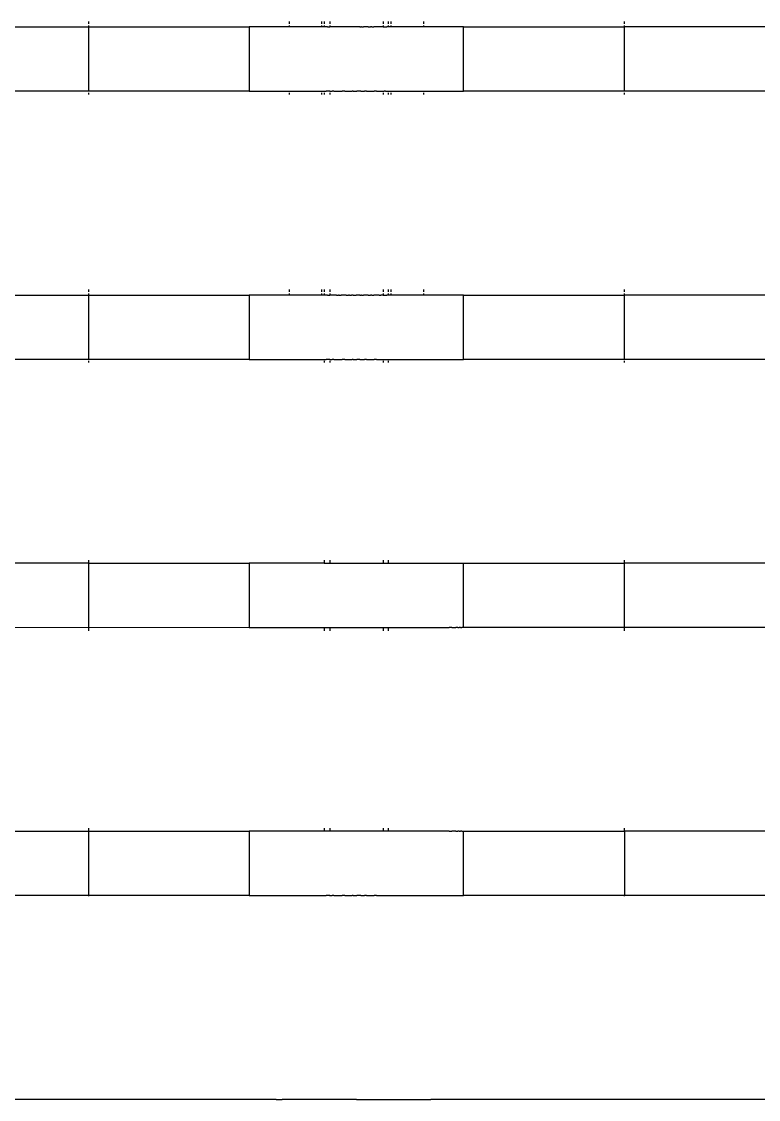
# Model space of a CAD drawing. Header units: millimetres. Extents: x 21 to 5427, y 20 to 4028.
# Drawn here: x 1392.9 to 1530.4, y 2484.6 to 2685.6 of the extents above; entities that cross this region are included whole.
import ezdxf

# ---------------------------------------------------------------- set-up
doc = ezdxf.new("R2010")
doc.units = ezdxf.units.MM

msp = doc.modelspace()

# ---------------------------------------------------------------- linework, layer by layer
for p, q in [((1405.38, 2685.59), (1405.38, 2685.17)), ((1442.88, 2685.17), (1442.88, 2685.59)), ((1448.88, 2685.59), (1448.88, 2685.17)), ((1449.38, 2685.59), (1449.38, 2685.17)), ((1450.38, 2685.59), (1450.38, 2685.17)), ((1460.38, 2685.59), (1460.38, 2685.17)), ((1461.38, 2685.17), (1461.38, 2685.59)), ((1461.88, 2685.17), (1461.88, 2685.59)), ((1467.88, 2685.59), (1467.88, 2685.17)), ((1505.38, 2685.17), (1505.38, 2685.59)), ((1365.38, 2684.59), (1405.38, 2684.59)), ((1405.38, 2684.85), (1405.38, 2684.65)), ((1405.38, 2684.65), (1405.38, 2684.61)), ((1405.38, 2684.61), (1405.38, 2684.59)), ((1405.38, 2684.59), (1405.38, 2672.59)), ((1405.38, 2684.59), (1435.38, 2684.59)), ((1435.38, 2684.59), (1435.38, 2672.59)), ((1435.47, 2684.59), (1435.38, 2684.59)), ((1435.59, 2684.59), (1435.47, 2684.59)), ((1435.74, 2684.59), (1435.59, 2684.59)), ((1435.95, 2684.59), (1435.74, 2684.59)), ((1436.19, 2684.59), (1435.95, 2684.59)), ((1436.48, 2684.59), (1436.19, 2684.59)), ((1436.82, 2684.59), (1436.48, 2684.59)), ((1437.19, 2684.59), (1436.82, 2684.59)), ((1437.61, 2684.59), (1437.19, 2684.59)), ((1438.06, 2684.59), (1437.61, 2684.59)), ((1438.56, 2684.59), (1438.06, 2684.59)), ((1439.09, 2684.59), (1438.56, 2684.59)), ((1439.66, 2684.59), (1439.09, 2684.59)), ((1440.27, 2684.59), (1439.66, 2684.59)), ((1440.91, 2684.59), (1440.27, 2684.59)), ((1441.58, 2684.59), (1440.91, 2684.59)), ((1442.29, 2684.59), (1441.58, 2684.59)), ((1442.88, 2684.59), (1442.29, 2684.59)), ((1442.88, 2684.65), (1442.88, 2684.85)), ((1442.88, 2684.61), (1442.88, 2684.65)), ((1442.88, 2684.59), (1442.88, 2684.61)), ((1443.02, 2684.59), (1442.88, 2684.59)), ((1443.78, 2684.59), (1443.02, 2684.59)), ((1444.57, 2684.59), (1443.78, 2684.59)), ((1445.38, 2684.59), (1444.57, 2684.59)), ((1446.22, 2684.59), (1445.38, 2684.59)), ((1447.07, 2684.59), (1446.22, 2684.59)), ((1447.95, 2684.59), (1447.07, 2684.59)), ((1448.84, 2684.59), (1447.95, 2684.59)), ((1448.88, 2684.59), (1448.84, 2684.59)), ((1448.88, 2684.85), (1448.88, 2684.65)), ((1448.88, 2684.59), (1448.88, 2684.65)), ((1449.38, 2684.59), (1448.88, 2684.59)), ((1449.38, 2684.85), (1449.38, 2684.65)), ((1449.38, 2684.59), (1449.38, 2684.65)), ((1449.75, 2684.59), (1449.38, 2684.59)), ((1449.97, 2684.59), (1449.75, 2684.59)), ((1449.97, 2684.59), (1450.38, 2684.59)), ((1450.38, 2684.85), (1450.38, 2684.65)), ((1450.38, 2684.59), (1450.38, 2684.65)), ((1450.43, 2684.59), (1450.38, 2684.59)), ((1450.57, 2684.59), (1450.43, 2684.59)), ((1450.61, 2684.59), (1450.57, 2684.59)), ((1450.66, 2684.59), (1450.61, 2684.59)), ((1450.8, 2684.59), (1450.66, 2684.59)), ((1450.87, 2684.59), (1450.8, 2684.59)), ((1451.14, 2684.59), (1450.87, 2684.59)), ((1451.24, 2684.59), (1451.14, 2684.59)), ((1451.56, 2684.59), (1451.24, 2684.59)), ((1451.58, 2684.59), (1451.56, 2684.59)), ((1451.65, 2684.59), (1451.58, 2684.59)), ((1452.05, 2684.59), (1451.65, 2684.59)), ((1452.16, 2684.59), (1452.05, 2684.59)), ((1452.54, 2684.59), (1452.16, 2684.59)), ((1452.62, 2684.59), (1452.54, 2684.59)), ((1452.74, 2684.59), (1452.62, 2684.59)), ((1453.22, 2684.59), (1452.74, 2684.59)), ((1453.37, 2684.59), (1453.22, 2684.59)), ((1453.48, 2684.59), (1453.37, 2684.59)), ((1453.9, 2684.59), (1453.48, 2684.59)), ((1454.05, 2684.59), (1453.9, 2684.59)), ((1454.43, 2684.59), (1454.05, 2684.59)), ((1454.6, 2684.59), (1454.43, 2684.59)), ((1454.74, 2684.59), (1454.6, 2684.59)), ((1455.31, 2684.59), (1454.74, 2684.59)), ((1455.38, 2684.59), (1455.31, 2684.59)), ((1455.46, 2684.59), (1455.38, 2684.59)), ((1456.02, 2684.59), (1455.46, 2684.59)), ((1456.02, 2684.59), (1456.17, 2684.59)), ((1456.33, 2684.59), (1456.17, 2684.59)), ((1456.33, 2684.59), (1456.72, 2684.59)), ((1456.86, 2684.59), (1456.72, 2684.59)), ((1457.28, 2684.59), (1456.86, 2684.59)), ((1457.39, 2684.59), (1457.28, 2684.59)), ((1457.54, 2684.59), (1457.39, 2684.59)), ((1457.54, 2684.59), (1458.02, 2684.59)), ((1458.15, 2684.59), (1458.02, 2684.59)), ((1458.23, 2684.59), (1458.15, 2684.59)), ((1458.23, 2684.59), (1458.6, 2684.59)), ((1458.71, 2684.59), (1458.6, 2684.59)), ((1459.11, 2684.59), (1458.71, 2684.59)), ((1459.18, 2684.59), (1459.11, 2684.59)), ((1459.21, 2684.59), (1459.18, 2684.59)), ((1459.53, 2684.59), (1459.21, 2684.59)), ((1459.63, 2684.59), (1459.53, 2684.59)), ((1459.9, 2684.59), (1459.63, 2684.59)), ((1459.96, 2684.59), (1459.9, 2684.59)), ((1460.1, 2684.59), (1459.96, 2684.59)), ((1460.16, 2684.59), (1460.1, 2684.59)), ((1460.2, 2684.59), (1460.16, 2684.59)), ((1460.34, 2684.59), (1460.2, 2684.59)), ((1460.38, 2684.59), (1460.34, 2684.59)), ((1460.38, 2684.85), (1460.38, 2684.65)), ((1460.38, 2684.59), (1460.38, 2684.65)), ((1460.38, 2684.59), (1460.79, 2684.59)), ((1460.79, 2684.59), (1461.02, 2684.59)), ((1461.38, 2684.59), (1461.02, 2684.59)), ((1461.38, 2684.65), (1461.38, 2684.85)), ((1461.38, 2684.59), (1461.38, 2684.65)), ((1461.88, 2684.59), (1461.38, 2684.59)), ((1461.88, 2684.65), (1461.88, 2684.85)), ((1461.88, 2684.59), (1461.88, 2684.65)), ((1461.92, 2684.59), (1461.88, 2684.59)), ((1462.82, 2684.59), (1461.92, 2684.59)), ((1463.69, 2684.59), (1462.82, 2684.59)), ((1464.55, 2684.59), (1463.69, 2684.59)), ((1465.38, 2684.59), (1464.55, 2684.59)), ((1466.2, 2684.59), (1465.38, 2684.59)), ((1466.98, 2684.59), (1466.2, 2684.59)), ((1467.75, 2684.59), (1466.98, 2684.59)), ((1467.88, 2684.59), (1467.75, 2684.59)), ((1467.88, 2684.85), (1467.88, 2684.65)), ((1467.88, 2684.59), (1467.88, 2684.65)), ((1468.48, 2684.59), (1467.88, 2684.59)), ((1469.18, 2684.59), (1468.48, 2684.59)), ((1469.86, 2684.59), (1469.18, 2684.59)), ((1470.5, 2684.59), (1469.86, 2684.59)), ((1471.1, 2684.59), (1470.5, 2684.59)), ((1471.67, 2684.59), (1471.1, 2684.59)), ((1472.21, 2684.59), (1471.67, 2684.59)), ((1472.7, 2684.59), (1472.21, 2684.59)), ((1473.16, 2684.59), (1472.7, 2684.59)), ((1473.58, 2684.59), (1473.16, 2684.59)), ((1473.95, 2684.59), (1473.58, 2684.59)), ((1474.28, 2684.59), (1473.95, 2684.59)), ((1474.57, 2684.59), (1474.28, 2684.59)), ((1474.82, 2684.59), (1474.57, 2684.59)), ((1475.02, 2684.59), (1474.82, 2684.59)), ((1475.18, 2684.59), (1475.02, 2684.59)), ((1475.29, 2684.59), (1475.18, 2684.59)), ((1475.38, 2684.59), (1475.29, 2684.59)), ((1475.38, 2672.59), (1475.38, 2684.59)), ((1475.38, 2684.59), (1505.38, 2684.59)), ((1505.38, 2684.65), (1505.38, 2684.85)), ((1505.38, 2684.59), (1505.38, 2684.65)), ((1505.38, 2672.59), (1505.38, 2684.59)), ((1545.38, 2684.59), (1505.38, 2684.59)), ((1405.38, 2672.59), (1365.38, 2672.59)), ((1405.38, 2672.59), (1405.38, 2672.55)), ((1435.38, 2672.59), (1405.38, 2672.59)), ((1405.38, 2672.55), (1405.38, 2672.52)), ((1405.38, 2672.32), (1405.38, 2672)), ((1435.38, 2672.59), (1435.47, 2672.59)), ((1435.47, 2672.59), (1435.59, 2672.59)), ((1435.59, 2672.59), (1435.74, 2672.59)), ((1435.74, 2672.59), (1435.95, 2672.59)), ((1435.95, 2672.59), (1436.19, 2672.59)), ((1436.19, 2672.59), (1436.48, 2672.59)), ((1436.48, 2672.59), (1436.82, 2672.59)), ((1436.82, 2672.59), (1437.19, 2672.59)), ((1437.19, 2672.59), (1437.61, 2672.59)), ((1437.61, 2672.59), (1438.06, 2672.59)), ((1438.06, 2672.59), (1438.56, 2672.59)), ((1438.56, 2672.59), (1439.09, 2672.59)), ((1439.09, 2672.59), (1439.66, 2672.59)), ((1439.66, 2672.59), (1440.27, 2672.59)), ((1440.27, 2672.59), (1440.91, 2672.59)), ((1440.91, 2672.59), (1441.58, 2672.59)), ((1441.58, 2672.59), (1442.29, 2672.59)), ((1442.29, 2672.59), (1442.88, 2672.59)), ((1442.88, 2672.52), (1442.88, 2672.59)), ((1442.88, 2672.59), (1443.02, 2672.59)), ((1442.88, 2672), (1442.88, 2672.32)), ((1443.02, 2672.59), (1443.78, 2672.59)), ((1443.78, 2672.59), (1444.57, 2672.59)), ((1444.57, 2672.59), (1445.38, 2672.59)), ((1445.38, 2672.59), (1446.22, 2672.59)), ((1446.22, 2672.59), (1447.07, 2672.59)), ((1447.07, 2672.59), (1447.95, 2672.59)), ((1447.95, 2672.59), (1448.84, 2672.59)), ((1448.84, 2672.59), (1448.88, 2672.59)), ((1448.88, 2672.59), (1448.88, 2672.52)), ((1448.88, 2672.59), (1449.38, 2672.59)), ((1448.88, 2672.32), (1448.88, 2672)), ((1449.38, 2672.59), (1449.38, 2672.52)), ((1449.38, 2672.59), (1449.75, 2672.59)), ((1449.38, 2672.32), (1449.38, 2672)), ((1449.97, 2672.59), (1449.75, 2672.59)), ((1450.38, 2672.59), (1449.97, 2672.59)), ((1450.38, 2672.59), (1450.38, 2672.52)), ((1450.38, 2672.59), (1450.43, 2672.59)), ((1450.38, 2672.32), (1450.38, 2672)), ((1450.43, 2672.59), (1450.57, 2672.59)), ((1450.57, 2672.59), (1450.61, 2672.59)), ((1450.61, 2672.59), (1450.66, 2672.59)), ((1450.66, 2672.59), (1450.8, 2672.59)), ((1450.8, 2672.59), (1450.87, 2672.59)), ((1451.14, 2672.59), (1450.87, 2672.59)), ((1451.14, 2672.59), (1451.24, 2672.59)), ((1451.24, 2672.59), (1451.56, 2672.59)), ((1451.56, 2672.59), (1451.58, 2672.59)), ((1451.58, 2672.59), (1451.65, 2672.59)), ((1451.65, 2672.59), (1452.05, 2672.59)), ((1452.05, 2672.59), (1452.16, 2672.59)), ((1452.16, 2672.59), (1452.54, 2672.59)), ((1452.54, 2672.59), (1452.62, 2672.59)), ((1452.62, 2672.59), (1452.74, 2672.59)), ((1453.22, 2672.59), (1452.74, 2672.59)), ((1453.22, 2672.59), (1453.37, 2672.59)), ((1453.37, 2672.59), (1453.48, 2672.59)), ((1453.48, 2672.59), (1453.9, 2672.59)), ((1453.9, 2672.59), (1454.05, 2672.59)), ((1454.05, 2672.59), (1454.43, 2672.59)), ((1454.43, 2672.59), (1454.6, 2672.59)), ((1454.74, 2672.59), (1454.6, 2672.59)), ((1454.74, 2672.59), (1455.31, 2672.59)), ((1455.31, 2672.59), (1455.38, 2672.59)), ((1455.38, 2672.59), (1455.46, 2672.59)), ((1456.02, 2672.59), (1455.46, 2672.59)), ((1456.17, 2672.59), (1456.02, 2672.59)), ((1456.17, 2672.59), (1456.33, 2672.59)), ((1456.33, 2672.59), (1456.72, 2672.59)), ((1456.72, 2672.59), (1456.86, 2672.59)), ((1457.28, 2672.59), (1456.86, 2672.59)), ((1457.28, 2672.59), (1457.39, 2672.59)), ((1457.39, 2672.59), (1457.54, 2672.59)), ((1457.54, 2672.59), (1458.02, 2672.59)), ((1458.02, 2672.59), (1458.15, 2672.59)), ((1458.15, 2672.59), (1458.23, 2672.59)), ((1458.23, 2672.59), (1458.6, 2672.59)), ((1458.6, 2672.59), (1458.71, 2672.59)), ((1459.11, 2672.59), (1458.71, 2672.59)), ((1459.11, 2672.59), (1459.18, 2672.59)), ((1459.18, 2672.59), (1459.21, 2672.59)), ((1459.21, 2672.59), (1459.53, 2672.59)), ((1459.53, 2672.59), (1459.63, 2672.59)), ((1459.63, 2672.59), (1459.9, 2672.59)), ((1459.9, 2672.59), (1459.96, 2672.59)), ((1459.96, 2672.59), (1460.1, 2672.59)), ((1460.1, 2672.59), (1460.16, 2672.59)), ((1460.16, 2672.59), (1460.2, 2672.59)), ((1460.2, 2672.59), (1460.34, 2672.59)), ((1460.34, 2672.59), (1460.38, 2672.59)), ((1460.38, 2672.59), (1460.38, 2672.52)), ((1460.38, 2672.59), (1460.53, 2672.59)), ((1460.38, 2672.32), (1460.38, 2672)), ((1460.79, 2672.59), (1460.53, 2672.59)), ((1460.79, 2672.59), (1461.02, 2672.59)), ((1461.02, 2672.59), (1461.38, 2672.59)), ((1461.38, 2672.52), (1461.38, 2672.59)), ((1461.38, 2672.59), (1461.88, 2672.59)), ((1461.38, 2672), (1461.38, 2672.32)), ((1461.88, 2672.52), (1461.88, 2672.59)), ((1461.88, 2672.59), (1461.92, 2672.59)), ((1461.88, 2672), (1461.88, 2672.32)), ((1461.92, 2672.59), (1462.82, 2672.59)), ((1462.82, 2672.59), (1463.69, 2672.59)), ((1463.69, 2672.59), (1464.55, 2672.59)), ((1464.55, 2672.59), (1465.38, 2672.59)), ((1465.38, 2672.59), (1466.2, 2672.59)), ((1466.2, 2672.59), (1466.98, 2672.59)), ((1466.98, 2672.59), (1467.75, 2672.59)), ((1467.75, 2672.59), (1467.88, 2672.59)), ((1467.88, 2672.59), (1467.88, 2672.52)), ((1467.88, 2672.59), (1468.48, 2672.59)), ((1467.88, 2672.32), (1467.88, 2672)), ((1468.48, 2672.59), (1469.18, 2672.59)), ((1469.18, 2672.59), (1469.86, 2672.59)), ((1469.86, 2672.59), (1470.5, 2672.59)), ((1470.5, 2672.59), (1471.1, 2672.59)), ((1471.1, 2672.59), (1471.67, 2672.59)), ((1471.67, 2672.59), (1472.21, 2672.59)), ((1472.21, 2672.59), (1472.7, 2672.59)), ((1472.7, 2672.59), (1473.16, 2672.59)), ((1473.16, 2672.59), (1473.58, 2672.59)), ((1473.58, 2672.59), (1473.95, 2672.59)), ((1473.95, 2672.59), (1474.28, 2672.59)), ((1474.28, 2672.59), (1474.57, 2672.59)), ((1474.57, 2672.59), (1474.82, 2672.59)), ((1474.82, 2672.59), (1475.02, 2672.59)), ((1475.02, 2672.59), (1475.18, 2672.59)), ((1475.18, 2672.59), (1475.29, 2672.59)), ((1475.29, 2672.59), (1475.38, 2672.59)), ((1505.38, 2672.59), (1475.38, 2672.59)), ((1505.38, 2672.55), (1505.38, 2672.59)), ((1545.38, 2672.59), (1505.38, 2672.59)), ((1505.38, 2672.52), (1505.38, 2672.55)), ((1505.38, 2672), (1505.38, 2672.32)), ((1405.38, 2635.59), (1405.38, 2635.17)), ((1442.88, 2635.17), (1442.88, 2635.59)), ((1448.88, 2635.59), (1448.88, 2635.17)), ((1449.38, 2635.59), (1449.38, 2635.17)), ((1450.38, 2635.59), (1450.38, 2635.17)), ((1460.38, 2635.59), (1460.38, 2635.17)), ((1461.38, 2635.17), (1461.38, 2635.59)), ((1461.88, 2635.17), (1461.88, 2635.59)), ((1467.88, 2635.59), (1467.88, 2635.17)), ((1505.38, 2635.17), (1505.38, 2635.59)), ((1365.38, 2634.59), (1405.38, 2634.59)), ((1405.38, 2634.85), (1405.38, 2634.65)), ((1405.38, 2634.65), (1405.38, 2634.59)), ((1405.38, 2634.59), (1405.38, 2622.59)), ((1405.38, 2634.59), (1435.38, 2634.59)), ((1435.38, 2634.59), (1435.38, 2622.59)), ((1435.47, 2634.59), (1435.38, 2634.59)), ((1435.59, 2634.59), (1435.47, 2634.59)), ((1435.74, 2634.59), (1435.59, 2634.59)), ((1435.95, 2634.59), (1435.74, 2634.59)), ((1436.19, 2634.59), (1435.95, 2634.59)), ((1436.48, 2634.59), (1436.19, 2634.59)), ((1436.82, 2634.59), (1436.48, 2634.59)), ((1437.19, 2634.59), (1436.82, 2634.59)), ((1437.61, 2634.59), (1437.19, 2634.59)), ((1438.06, 2634.59), (1437.61, 2634.59)), ((1438.56, 2634.59), (1438.06, 2634.59)), ((1439.09, 2634.59), (1438.56, 2634.59)), ((1439.66, 2634.59), (1439.09, 2634.59)), ((1440.27, 2634.59), (1439.66, 2634.59)), ((1440.91, 2634.59), (1440.27, 2634.59)), ((1441.58, 2634.59), (1440.91, 2634.59)), ((1442.29, 2634.59), (1441.58, 2634.59)), ((1442.88, 2634.59), (1442.29, 2634.59)), ((1442.88, 2634.65), (1442.88, 2634.85)), ((1442.88, 2634.59), (1442.88, 2634.65)), ((1443.02, 2634.59), (1442.88, 2634.59)), ((1443.78, 2634.59), (1443.02, 2634.59)), ((1444.57, 2634.59), (1443.78, 2634.59)), ((1445.38, 2634.59), (1444.57, 2634.59)), ((1446.22, 2634.59), (1445.38, 2634.59)), ((1447.07, 2634.59), (1446.22, 2634.59)), ((1447.95, 2634.59), (1447.07, 2634.59)), ((1448.84, 2634.59), (1447.95, 2634.59)), ((1448.88, 2634.59), (1448.84, 2634.59)), ((1448.88, 2634.85), (1448.88, 2634.65)), ((1448.88, 2634.65), (1448.88, 2634.59)), ((1449.38, 2634.59), (1448.88, 2634.59)), ((1449.38, 2634.85), (1449.38, 2634.65)), ((1449.38, 2634.65), (1449.38, 2634.59)), ((1449.75, 2634.59), (1449.38, 2634.59)), ((1449.97, 2634.59), (1449.75, 2634.59)), ((1449.97, 2634.59), (1450.38, 2634.59)), ((1450.38, 2634.85), (1450.38, 2634.65)), ((1450.38, 2634.65), (1450.38, 2634.59)), ((1450.43, 2634.59), (1450.38, 2634.59)), ((1450.57, 2634.59), (1450.43, 2634.59)), ((1450.61, 2634.59), (1450.57, 2634.59)), ((1450.66, 2634.59), (1450.61, 2634.59)), ((1450.8, 2634.59), (1450.66, 2634.59)), ((1450.87, 2634.59), (1450.8, 2634.59)), ((1451.14, 2634.59), (1450.87, 2634.59)), ((1451.24, 2634.59), (1451.14, 2634.59)), ((1451.56, 2634.59), (1451.24, 2634.59)), ((1451.58, 2634.59), (1451.56, 2634.59)), ((1451.65, 2634.59), (1451.58, 2634.59)), ((1451.65, 2634.59), (1452.05, 2634.59)), ((1452.16, 2634.59), (1452.05, 2634.59)), ((1452.16, 2634.59), (1452.54, 2634.59)), ((1452.62, 2634.59), (1452.54, 2634.59)), ((1452.74, 2634.59), (1452.62, 2634.59)), ((1453.22, 2634.59), (1452.74, 2634.59)), ((1453.37, 2634.59), (1453.22, 2634.59)), ((1453.48, 2634.59), (1453.37, 2634.59)), ((1453.48, 2634.59), (1453.9, 2634.59)), ((1454.05, 2634.59), (1453.9, 2634.59)), ((1454.05, 2634.59), (1454.43, 2634.59)), ((1454.6, 2634.59), (1454.43, 2634.59)), ((1454.74, 2634.59), (1454.6, 2634.59)), ((1454.74, 2634.59), (1455.31, 2634.59)), ((1455.38, 2634.59), (1455.31, 2634.59)), ((1455.46, 2634.59), (1455.38, 2634.59)), ((1456.02, 2634.59), (1455.46, 2634.59)), ((1456.02, 2634.59), (1456.17, 2634.59)), ((1456.33, 2634.59), (1456.17, 2634.59)), ((1456.33, 2634.59), (1456.72, 2634.59)), ((1456.86, 2634.59), (1456.72, 2634.59)), ((1457.28, 2634.59), (1456.86, 2634.59)), ((1457.39, 2634.59), (1457.28, 2634.59)), ((1457.54, 2634.59), (1457.39, 2634.59)), ((1457.54, 2634.59), (1458.02, 2634.59)), ((1458.15, 2634.59), (1458.02, 2634.59)), ((1458.23, 2634.59), (1458.15, 2634.59)), ((1458.23, 2634.59), (1458.6, 2634.59)), ((1458.71, 2634.59), (1458.6, 2634.59)), ((1459.11, 2634.59), (1458.71, 2634.59)), ((1459.18, 2634.59), (1459.11, 2634.59)), ((1459.21, 2634.59), (1459.18, 2634.59)), ((1459.53, 2634.59), (1459.21, 2634.59)), ((1459.63, 2634.59), (1459.53, 2634.59)), ((1459.63, 2634.59), (1459.9, 2634.59)), ((1459.96, 2634.59), (1459.9, 2634.59)), ((1460.1, 2634.59), (1459.96, 2634.59)), ((1460.16, 2634.59), (1460.1, 2634.59)), ((1460.2, 2634.59), (1460.16, 2634.59)), ((1460.34, 2634.59), (1460.2, 2634.59)), ((1460.38, 2634.59), (1460.34, 2634.59)), ((1460.38, 2634.85), (1460.38, 2634.65)), ((1460.38, 2634.65), (1460.38, 2634.59)), ((1460.38, 2634.59), (1460.79, 2634.59)), ((1460.79, 2634.59), (1461.02, 2634.59)), ((1461.38, 2634.59), (1461.02, 2634.59)), ((1461.38, 2634.65), (1461.38, 2634.85)), ((1461.38, 2634.59), (1461.38, 2634.65)), ((1461.88, 2634.59), (1461.38, 2634.59)), ((1461.88, 2634.65), (1461.88, 2634.85)), ((1461.88, 2634.59), (1461.88, 2634.65)), ((1461.92, 2634.59), (1461.88, 2634.59)), ((1462.82, 2634.59), (1461.92, 2634.59)), ((1463.69, 2634.59), (1462.82, 2634.59)), ((1464.55, 2634.59), (1463.69, 2634.59)), ((1465.38, 2634.59), (1464.55, 2634.59)), ((1466.2, 2634.59), (1465.38, 2634.59)), ((1466.98, 2634.59), (1466.2, 2634.59)), ((1467.75, 2634.59), (1466.98, 2634.59)), ((1467.88, 2634.59), (1467.75, 2634.59)), ((1467.88, 2634.85), (1467.88, 2634.65)), ((1467.88, 2634.65), (1467.88, 2634.59)), ((1468.48, 2634.59), (1467.88, 2634.59)), ((1469.18, 2634.59), (1468.48, 2634.59)), ((1469.86, 2634.59), (1469.18, 2634.59)), ((1470.5, 2634.59), (1469.86, 2634.59)), ((1471.1, 2634.59), (1470.5, 2634.59)), ((1471.67, 2634.59), (1471.1, 2634.59)), ((1472.21, 2634.59), (1471.67, 2634.59)), ((1472.7, 2634.59), (1472.21, 2634.59)), ((1473.16, 2634.59), (1472.7, 2634.59)), ((1473.58, 2634.59), (1473.16, 2634.59)), ((1473.95, 2634.59), (1473.58, 2634.59)), ((1474.28, 2634.59), (1473.95, 2634.59)), ((1474.57, 2634.59), (1474.28, 2634.59)), ((1474.82, 2634.59), (1474.57, 2634.59)), ((1475.02, 2634.59), (1474.82, 2634.59)), ((1475.18, 2634.59), (1475.02, 2634.59)), ((1475.29, 2634.59), (1475.18, 2634.59)), ((1475.38, 2634.59), (1475.29, 2634.59)), ((1475.38, 2622.59), (1475.38, 2634.59)), ((1475.38, 2634.59), (1505.38, 2634.59)), ((1505.38, 2634.65), (1505.38, 2634.85)), ((1505.38, 2634.59), (1505.38, 2634.65)), ((1505.38, 2622.59), (1505.38, 2634.59)), ((1545.38, 2634.59), (1505.38, 2634.59)), ((1405.38, 2622.59), (1365.38, 2622.59)), ((1405.38, 2622.59), (1405.38, 2622.55)), ((1435.38, 2622.59), (1405.38, 2622.59)), ((1405.38, 2622.55), (1405.38, 2622.52)), ((1405.38, 2622.32), (1405.38, 2622)), ((1435.38, 2622.59), (1435.47, 2622.59)), ((1435.47, 2622.59), (1435.59, 2622.59)), ((1435.59, 2622.59), (1435.74, 2622.59)), ((1435.74, 2622.59), (1435.95, 2622.59)), ((1435.95, 2622.59), (1436.19, 2622.59)), ((1436.19, 2622.59), (1436.48, 2622.59)), ((1436.48, 2622.59), (1436.82, 2622.59)), ((1436.82, 2622.59), (1437.19, 2622.59)), ((1437.19, 2622.59), (1437.61, 2622.59)), ((1437.61, 2622.59), (1438.06, 2622.59)), ((1438.06, 2622.59), (1438.56, 2622.59)), ((1438.56, 2622.59), (1439.09, 2622.59)), ((1439.09, 2622.59), (1439.66, 2622.59)), ((1439.66, 2622.59), (1440.27, 2622.59)), ((1440.27, 2622.59), (1440.91, 2622.59)), ((1440.91, 2622.59), (1441.58, 2622.59)), ((1441.58, 2622.59), (1442.29, 2622.59)), ((1442.29, 2622.59), (1443.02, 2622.59)), ((1443.02, 2622.59), (1443.78, 2622.59)), ((1443.78, 2622.59), (1444.57, 2622.59)), ((1444.57, 2622.59), (1445.38, 2622.59)), ((1445.38, 2622.59), (1446.22, 2622.59)), ((1446.22, 2622.59), (1447.07, 2622.59)), ((1447.07, 2622.59), (1447.95, 2622.59)), ((1447.95, 2622.59), (1448.84, 2622.59)), ((1448.84, 2622.59), (1449.38, 2622.59)), ((1449.38, 2622.59), (1449.38, 2622.52)), ((1449.38, 2622.59), (1449.75, 2622.59)), ((1449.38, 2622.32), (1449.38, 2622)), ((1449.97, 2622.59), (1449.75, 2622.59)), ((1450.38, 2622.59), (1449.97, 2622.59)), ((1450.38, 2622.59), (1450.38, 2622.52)), ((1450.38, 2622.59), (1450.43, 2622.59)), ((1450.38, 2622.32), (1450.38, 2622)), ((1450.43, 2622.59), (1450.57, 2622.59)), ((1450.57, 2622.59), (1450.61, 2622.59)), ((1450.61, 2622.59), (1450.66, 2622.59)), ((1450.66, 2622.59), (1450.8, 2622.59)), ((1450.8, 2622.59), (1450.87, 2622.59)), ((1451.14, 2622.59), (1450.87, 2622.59)), ((1451.14, 2622.59), (1451.24, 2622.59)), ((1451.24, 2622.59), (1451.56, 2622.59)), ((1451.56, 2622.59), (1451.58, 2622.59)), ((1451.58, 2622.59), (1451.65, 2622.59)), ((1451.65, 2622.59), (1452.05, 2622.59)), ((1452.05, 2622.59), (1452.16, 2622.59)), ((1452.16, 2622.59), (1452.54, 2622.59)), ((1452.54, 2622.59), (1452.62, 2622.59)), ((1452.62, 2622.59), (1452.74, 2622.59)), ((1453.22, 2622.59), (1452.74, 2622.59)), ((1453.22, 2622.59), (1453.37, 2622.59)), ((1453.37, 2622.59), (1453.48, 2622.59)), ((1453.48, 2622.59), (1453.9, 2622.59)), ((1453.9, 2622.59), (1454.05, 2622.59)), ((1454.05, 2622.59), (1454.43, 2622.59)), ((1454.43, 2622.59), (1454.6, 2622.59)), ((1454.74, 2622.59), (1454.6, 2622.59)), ((1454.74, 2622.59), (1455.31, 2622.59)), ((1455.31, 2622.59), (1455.38, 2622.59)), ((1455.38, 2622.59), (1455.46, 2622.59)), ((1456.02, 2622.59), (1455.46, 2622.59)), ((1456.02, 2622.59), (1456.17, 2622.59)), ((1456.17, 2622.59), (1456.33, 2622.59)), ((1456.33, 2622.59), (1456.72, 2622.59)), ((1456.72, 2622.59), (1456.86, 2622.59)), ((1457.28, 2622.59), (1456.86, 2622.59)), ((1457.28, 2622.59), (1457.39, 2622.59)), ((1457.39, 2622.59), (1457.54, 2622.59)), ((1457.54, 2622.59), (1458.02, 2622.59)), ((1458.02, 2622.59), (1458.15, 2622.59)), ((1458.15, 2622.59), (1458.23, 2622.59)), ((1458.23, 2622.59), (1458.6, 2622.59)), ((1458.6, 2622.59), (1458.71, 2622.59)), ((1459.11, 2622.59), (1458.71, 2622.59)), ((1459.11, 2622.59), (1459.18, 2622.59)), ((1459.18, 2622.59), (1459.21, 2622.59)), ((1459.21, 2622.59), (1459.53, 2622.59)), ((1459.53, 2622.59), (1459.63, 2622.59)), ((1459.63, 2622.59), (1459.9, 2622.59)), ((1459.9, 2622.59), (1459.96, 2622.59)), ((1459.96, 2622.59), (1460.1, 2622.59)), ((1460.1, 2622.59), (1460.16, 2622.59)), ((1460.16, 2622.59), (1460.2, 2622.59)), ((1460.2, 2622.59), (1460.34, 2622.59)), ((1460.34, 2622.59), (1460.38, 2622.59)), ((1460.38, 2622.59), (1460.38, 2622.52)), ((1460.38, 2622.59), (1460.79, 2622.59)), ((1460.38, 2622.32), (1460.38, 2622)), ((1460.79, 2622.59), (1461.02, 2622.59)), ((1461.02, 2622.59), (1461.38, 2622.59)), ((1461.38, 2622.52), (1461.38, 2622.59)), ((1461.38, 2622.59), (1461.92, 2622.59)), ((1461.38, 2622), (1461.38, 2622.32)), ((1461.92, 2622.59), (1462.82, 2622.59)), ((1462.82, 2622.59), (1463.69, 2622.59)), ((1463.69, 2622.59), (1464.55, 2622.59)), ((1464.55, 2622.59), (1465.38, 2622.59)), ((1465.38, 2622.59), (1466.2, 2622.59)), ((1466.2, 2622.59), (1466.98, 2622.59)), ((1466.98, 2622.59), (1467.75, 2622.59)), ((1467.75, 2622.59), (1468.48, 2622.59)), ((1468.48, 2622.59), (1469.18, 2622.59)), ((1469.18, 2622.59), (1469.86, 2622.59)), ((1469.86, 2622.59), (1470.5, 2622.59)), ((1470.5, 2622.59), (1471.1, 2622.59)), ((1471.1, 2622.59), (1471.67, 2622.59)), ((1471.67, 2622.59), (1472.21, 2622.59)), ((1472.21, 2622.59), (1472.7, 2622.59)), ((1472.7, 2622.59), (1473.16, 2622.59)), ((1473.16, 2622.59), (1473.58, 2622.59)), ((1473.58, 2622.59), (1473.95, 2622.59)), ((1473.95, 2622.59), (1474.28, 2622.59)), ((1474.28, 2622.59), (1474.57, 2622.59)), ((1474.57, 2622.59), (1474.82, 2622.59)), ((1474.82, 2622.59), (1475.02, 2622.59)), ((1475.02, 2622.59), (1475.18, 2622.59)), ((1475.18, 2622.59), (1475.29, 2622.59)), ((1475.29, 2622.59), (1475.38, 2622.59)), ((1505.38, 2622.59), (1475.38, 2622.59)), ((1505.38, 2622.55), (1505.38, 2622.59)), ((1535.94, 2622.59), (1505.38, 2622.59)), ((1505.38, 2622.52), (1505.38, 2622.55)), ((1505.38, 2622), (1505.38, 2622.32)), ((1405.38, 2585.17), (1405.38, 2584.85)), ((1449.38, 2585.17), (1449.38, 2584.85)), ((1450.38, 2585.17), (1450.38, 2584.85)), ((1460.38, 2585.17), (1460.38, 2584.85)), ((1461.38, 2584.85), (1461.38, 2585.17)), ((1505.38, 2584.85), (1505.38, 2585.17)), ((1405.38, 2584.59), (1365.38, 2584.59)), ((1405.38, 2584.85), (1405.38, 2584.65)), ((1405.38, 2584.65), (1405.38, 2584.59)), ((1405.38, 2584.59), (1405.38, 2572.56)), ((1405.38, 2584.59), (1435.38, 2584.59)), ((1435.38, 2584.59), (1435.38, 2572.59)), ((1435.47, 2584.59), (1435.38, 2584.59)), ((1435.59, 2584.59), (1435.47, 2584.59)), ((1435.74, 2584.59), (1435.59, 2584.59)), ((1435.95, 2584.59), (1435.74, 2584.59)), ((1436.19, 2584.59), (1435.95, 2584.59)), ((1436.48, 2584.59), (1436.19, 2584.59)), ((1436.82, 2584.59), (1436.48, 2584.59)), ((1437.19, 2584.59), (1436.82, 2584.59)), ((1437.61, 2584.59), (1437.19, 2584.59)), ((1438.06, 2584.59), (1437.61, 2584.59)), ((1438.56, 2584.59), (1438.06, 2584.59)), ((1439.09, 2584.59), (1438.56, 2584.59)), ((1439.66, 2584.59), (1439.09, 2584.59)), ((1440.27, 2584.59), (1439.66, 2584.59)), ((1440.91, 2584.59), (1440.27, 2584.59)), ((1441.58, 2584.59), (1440.91, 2584.59)), ((1442.29, 2584.59), (1441.58, 2584.59)), ((1443.02, 2584.59), (1442.29, 2584.59)), ((1443.78, 2584.59), (1443.02, 2584.59)), ((1444.57, 2584.59), (1443.78, 2584.59)), ((1445.38, 2584.59), (1444.57, 2584.59)), ((1446.22, 2584.59), (1445.38, 2584.59)), ((1447.07, 2584.59), (1446.22, 2584.59)), ((1447.95, 2584.59), (1447.07, 2584.59)), ((1448.84, 2584.59), (1447.95, 2584.59)), ((1449.38, 2584.59), (1448.84, 2584.59)), ((1449.38, 2584.85), (1449.38, 2584.65)), ((1449.38, 2584.65), (1449.38, 2584.59)), ((1449.38, 2584.59), (1449.75, 2584.59)), ((1449.75, 2584.59), (1449.98, 2584.59)), ((1449.98, 2584.59), (1450.38, 2584.59)), ((1450.38, 2584.85), (1450.38, 2584.65)), ((1450.38, 2584.65), (1450.38, 2584.59)), ((1450.38, 2584.59), (1450.42, 2584.59)), ((1450.42, 2584.59), (1450.57, 2584.59)), ((1450.57, 2584.59), (1450.61, 2584.59)), ((1450.61, 2584.59), (1450.67, 2584.59)), ((1450.67, 2584.59), (1450.8, 2584.59)), ((1450.8, 2584.59), (1450.87, 2584.59)), ((1450.87, 2584.59), (1451.14, 2584.59)), ((1451.14, 2584.59), (1451.22, 2584.59)), ((1451.22, 2584.59), (1451.56, 2584.59)), ((1451.56, 2584.59), (1451.6, 2584.59)), ((1451.6, 2584.59), (1451.65, 2584.59)), ((1451.65, 2584.59), (1452.05, 2584.59)), ((1452.05, 2584.59), (1452.16, 2584.59)), ((1452.16, 2584.59), (1452.54, 2584.59)), ((1452.54, 2584.59), (1452.62, 2584.59)), ((1452.62, 2584.59), (1452.74, 2584.59)), ((1452.74, 2584.59), (1453.24, 2584.59)), ((1453.24, 2584.59), (1453.37, 2584.59)), ((1453.37, 2584.59), (1453.48, 2584.59)), ((1453.48, 2584.59), (1453.9, 2584.59)), ((1453.9, 2584.59), (1454.05, 2584.59)), ((1454.05, 2584.59), (1454.43, 2584.59)), ((1454.43, 2584.59), (1454.6, 2584.59)), ((1454.6, 2584.59), (1454.74, 2584.59)), ((1454.74, 2584.59), (1455.31, 2584.59)), ((1455.31, 2584.59), (1455.38, 2584.59)), ((1455.38, 2584.59), (1455.46, 2584.59)), ((1455.46, 2584.59), (1456.02, 2584.59)), ((1456.02, 2584.59), (1456.17, 2584.59)), ((1456.17, 2584.59), (1456.33, 2584.59)), ((1456.33, 2584.59), (1456.72, 2584.59)), ((1456.72, 2584.59), (1456.86, 2584.59)), ((1456.86, 2584.59), (1457.28, 2584.59)), ((1457.28, 2584.59), (1457.39, 2584.59)), ((1457.39, 2584.59), (1457.53, 2584.59)), ((1457.53, 2584.59), (1458.02, 2584.59)), ((1458.02, 2584.59), (1458.15, 2584.59)), ((1458.15, 2584.59), (1458.23, 2584.59)), ((1458.23, 2584.59), (1458.6, 2584.59)), ((1458.6, 2584.59), (1458.71, 2584.59)), ((1458.71, 2584.59), (1459.11, 2584.59)), ((1459.11, 2584.59), (1459.17, 2584.59)), ((1459.17, 2584.59), (1459.21, 2584.59)), ((1459.21, 2584.59), (1459.55, 2584.59)), ((1459.55, 2584.59), (1459.63, 2584.59)), ((1459.63, 2584.59), (1459.9, 2584.59)), ((1459.9, 2584.59), (1459.96, 2584.59)), ((1459.96, 2584.59), (1460.1, 2584.59)), ((1460.1, 2584.59), (1460.16, 2584.59)), ((1460.16, 2584.59), (1460.2, 2584.59)), ((1460.2, 2584.59), (1460.34, 2584.59)), ((1460.34, 2584.59), (1460.38, 2584.59)), ((1460.38, 2584.85), (1460.38, 2584.65)), ((1460.38, 2584.65), (1460.38, 2584.59)), ((1460.38, 2584.59), (1460.79, 2584.59)), ((1460.79, 2584.59), (1461.02, 2584.59)), ((1461.02, 2584.59), (1461.92, 2584.59)), ((1461.38, 2584.65), (1461.38, 2584.85)), ((1461.38, 2584.63), (1461.38, 2584.65)), ((1461.92, 2584.59), (1462.82, 2584.59)), ((1462.82, 2584.59), (1463.69, 2584.59)), ((1463.69, 2584.59), (1464.55, 2584.59)), ((1464.55, 2584.59), (1465.38, 2584.59)), ((1465.38, 2584.59), (1466.2, 2584.59)), ((1466.2, 2584.59), (1466.98, 2584.59)), ((1466.98, 2584.59), (1467.75, 2584.59)), ((1467.75, 2584.59), (1468.48, 2584.59)), ((1468.48, 2584.59), (1469.18, 2584.59)), ((1469.18, 2584.59), (1469.86, 2584.59)), ((1469.86, 2584.59), (1470.5, 2584.59)), ((1470.5, 2584.59), (1471.1, 2584.59)), ((1471.1, 2584.59), (1471.67, 2584.59)), ((1471.67, 2584.59), (1472.21, 2584.59)), ((1472.21, 2584.59), (1472.7, 2584.59)), ((1472.7, 2584.59), (1473.16, 2584.59)), ((1473.16, 2584.59), (1473.58, 2584.59)), ((1473.58, 2584.59), (1473.95, 2584.59)), ((1473.95, 2584.59), (1474.28, 2584.59)), ((1474.28, 2584.59), (1474.57, 2584.59)), ((1474.57, 2584.59), (1474.82, 2584.59)), ((1474.82, 2584.59), (1475.02, 2584.59)), ((1475.02, 2584.59), (1475.18, 2584.59)), ((1475.18, 2584.59), (1475.29, 2584.59)), ((1475.29, 2584.59), (1475.38, 2584.59)), ((1475.38, 2572.59), (1475.38, 2584.59)), ((1475.38, 2584.59), (1505.38, 2584.59)), ((1505.38, 2584.65), (1505.38, 2584.85)), ((1505.38, 2584.59), (1505.38, 2584.65)), ((1505.38, 2572.58), (1505.38, 2584.59)), ((1545.38, 2584.59), (1505.38, 2584.59)), ((1405.38, 2572.56), (1365.38, 2572.59)), ((1435.38, 2572.59), (1405.38, 2572.56)), ((1405.38, 2572.56), (1405.38, 2572.52)), ((1405.38, 2572.52), (1405.38, 2572.32)), ((1405.38, 2572.32), (1405.38, 2572)), ((1435.38, 2572.59), (1435.47, 2572.59)), ((1435.47, 2572.59), (1435.59, 2572.59)), ((1435.59, 2572.59), (1435.74, 2572.59)), ((1435.74, 2572.59), (1435.95, 2572.59)), ((1435.95, 2572.59), (1436.19, 2572.59)), ((1436.19, 2572.59), (1436.48, 2572.59)), ((1436.48, 2572.59), (1436.82, 2572.59)), ((1436.82, 2572.59), (1437.19, 2572.59)), ((1437.19, 2572.59), (1437.61, 2572.59)), ((1437.61, 2572.59), (1438.06, 2572.59)), ((1438.06, 2572.59), (1438.56, 2572.59)), ((1438.56, 2572.59), (1439.09, 2572.59)), ((1439.09, 2572.59), (1439.66, 2572.59)), ((1439.66, 2572.59), (1440.27, 2572.59)), ((1440.27, 2572.59), (1440.91, 2572.59)), ((1440.91, 2572.59), (1441.58, 2572.59)), ((1441.58, 2572.59), (1442.29, 2572.59)), ((1442.29, 2572.59), (1443.02, 2572.59)), ((1443.02, 2572.59), (1443.78, 2572.59)), ((1443.78, 2572.59), (1444.57, 2572.59)), ((1444.57, 2572.59), (1445.38, 2572.59)), ((1445.38, 2572.59), (1446.22, 2572.59)), ((1446.22, 2572.59), (1447.07, 2572.59)), ((1447.07, 2572.59), (1447.95, 2572.59)), ((1447.95, 2572.59), (1448.84, 2572.59)), ((1448.84, 2572.59), (1449.75, 2572.59)), ((1449.38, 2572.52), (1449.38, 2572.32)), ((1449.38, 2572.32), (1449.38, 2572)), ((1449.75, 2572.59), (1450.38, 2572.59)), ((1450.38, 2572.59), (1450.38, 2572.54)), ((1450.38, 2572.59), (1450.42, 2572.59)), ((1450.38, 2572.52), (1450.38, 2572.32)), ((1450.38, 2572.32), (1450.38, 2572)), ((1450.42, 2572.59), (1450.57, 2572.59)), ((1450.57, 2572.59), (1450.61, 2572.59)), ((1450.61, 2572.59), (1450.67, 2572.59)), ((1450.67, 2572.59), (1450.8, 2572.59)), ((1450.8, 2572.59), (1450.87, 2572.59)), ((1450.87, 2572.59), (1451.14, 2572.59)), ((1451.14, 2572.59), (1451.22, 2572.59)), ((1451.22, 2572.59), (1451.56, 2572.59)), ((1451.56, 2572.59), (1451.6, 2572.59)), ((1451.6, 2572.59), (1451.65, 2572.59)), ((1451.65, 2572.59), (1452.05, 2572.59)), ((1452.05, 2572.59), (1452.16, 2572.59)), ((1452.16, 2572.59), (1452.54, 2572.59)), ((1452.54, 2572.59), (1452.62, 2572.59)), ((1452.62, 2572.59), (1452.74, 2572.59)), ((1452.74, 2572.59), (1453.24, 2572.59)), ((1453.24, 2572.59), (1453.37, 2572.59)), ((1453.37, 2572.59), (1453.48, 2572.59)), ((1453.48, 2572.59), (1453.9, 2572.59)), ((1453.9, 2572.59), (1454.05, 2572.59)), ((1454.05, 2572.59), (1454.43, 2572.59)), ((1454.43, 2572.59), (1454.6, 2572.59)), ((1454.6, 2572.59), (1454.74, 2572.59)), ((1454.74, 2572.59), (1455.31, 2572.59)), ((1455.31, 2572.59), (1455.38, 2572.59)), ((1455.38, 2572.59), (1455.46, 2572.59)), ((1455.46, 2572.59), (1456.02, 2572.59)), ((1456.02, 2572.59), (1456.17, 2572.59)), ((1456.17, 2572.59), (1456.33, 2572.59)), ((1456.33, 2572.59), (1456.72, 2572.59)), ((1456.72, 2572.59), (1456.86, 2572.59)), ((1456.86, 2572.59), (1457.28, 2572.59)), ((1457.28, 2572.59), (1457.39, 2572.59)), ((1457.39, 2572.59), (1457.53, 2572.59)), ((1457.53, 2572.59), (1458.02, 2572.59)), ((1458.02, 2572.59), (1458.15, 2572.59)), ((1458.15, 2572.59), (1458.23, 2572.59)), ((1458.23, 2572.59), (1458.6, 2572.59)), ((1458.6, 2572.59), (1458.71, 2572.59)), ((1458.71, 2572.59), (1459.11, 2572.59)), ((1459.11, 2572.59), (1459.17, 2572.59)), ((1459.17, 2572.59), (1459.21, 2572.59)), ((1459.21, 2572.59), (1459.55, 2572.59)), ((1459.55, 2572.59), (1459.63, 2572.59)), ((1459.63, 2572.59), (1459.9, 2572.59)), ((1459.9, 2572.59), (1459.96, 2572.59)), ((1459.96, 2572.59), (1460.1, 2572.59)), ((1460.1, 2572.59), (1460.16, 2572.59)), ((1460.16, 2572.59), (1460.2, 2572.59)), ((1460.2, 2572.59), (1460.34, 2572.59)), ((1460.34, 2572.59), (1460.38, 2572.59)), ((1460.38, 2572.59), (1460.38, 2572.54)), ((1460.38, 2572.59), (1461.02, 2572.59)), ((1460.38, 2572.52), (1460.38, 2572.32)), ((1460.38, 2572.32), (1460.38, 2572)), ((1461.02, 2572.59), (1461.92, 2572.59)), ((1461.38, 2572.32), (1461.38, 2572.52)), ((1461.38, 2572), (1461.38, 2572.32)), ((1461.92, 2572.59), (1462.82, 2572.59)), ((1462.82, 2572.59), (1463.69, 2572.59)), ((1463.69, 2572.59), (1464.55, 2572.59)), ((1464.55, 2572.59), (1465.38, 2572.59)), ((1465.38, 2572.59), (1466.2, 2572.59)), ((1466.2, 2572.59), (1466.98, 2572.59)), ((1466.98, 2572.59), (1467.75, 2572.59)), ((1467.75, 2572.59), (1468.48, 2572.59)), ((1468.48, 2572.59), (1469.18, 2572.59)), ((1469.18, 2572.59), (1469.86, 2572.59)), ((1469.86, 2572.59), (1470.5, 2572.59)), ((1470.5, 2572.59), (1471.1, 2572.59)), ((1471.1, 2572.59), (1471.67, 2572.59)), ((1471.67, 2572.59), (1472.21, 2572.59)), ((1472.21, 2572.59), (1472.7, 2572.59)), ((1473.16, 2572.59), (1472.7, 2572.59)), ((1473.16, 2572.59), (1473.58, 2572.59)), ((1473.58, 2572.59), (1473.95, 2572.59)), ((1474.28, 2572.59), (1473.95, 2572.59)), ((1474.28, 2572.59), (1474.57, 2572.59)), ((1474.82, 2572.59), (1474.57, 2572.59)), ((1474.82, 2572.59), (1475.02, 2572.59)), ((1475.18, 2572.59), (1475.02, 2572.59)), ((1475.29, 2572.59), (1475.18, 2572.59)), ((1475.38, 2572.59), (1475.29, 2572.59)), ((1505.38, 2572.58), (1475.38, 2572.59)), ((1545.38, 2572.59), (1505.38, 2572.58)), ((1505.38, 2572.55), (1505.38, 2572.58)), ((1505.38, 2572.32), (1505.38, 2572.52)), ((1505.38, 2572), (1505.38, 2572.32)), ((1405.38, 2535.17), (1405.38, 2534.85)), ((1405.38, 2534.85), (1405.38, 2534.63)), ((1405.38, 2534.63), (1405.38, 2534.6)), ((1449.38, 2535.17), (1449.38, 2534.85)), ((1449.38, 2534.85), (1449.38, 2534.65)), ((1450.38, 2535.17), (1450.38, 2534.85)), ((1450.38, 2534.85), (1450.38, 2534.65)), ((1460.38, 2535.17), (1460.38, 2534.85)), ((1460.38, 2534.85), (1460.38, 2534.65)), ((1461.38, 2534.85), (1461.38, 2535.17)), ((1461.38, 2534.65), (1461.38, 2534.85)), ((1505.38, 2534.85), (1505.38, 2535.17)), ((1505.38, 2534.65), (1505.38, 2534.85)), ((1505.38, 2534.59), (1505.38, 2534.62)), ((1365.38, 2534.6), (1405.38, 2534.6)), ((1405.38, 2534.6), (1405.38, 2522.59)), ((1405.38, 2534.6), (1435.38, 2534.59)), ((1435.38, 2534.59), (1435.38, 2522.59)), ((1435.47, 2534.59), (1435.38, 2534.59)), ((1435.59, 2534.59), (1435.47, 2534.59)), ((1435.74, 2534.59), (1435.59, 2534.59)), ((1435.95, 2534.59), (1435.74, 2534.59)), ((1436.19, 2534.59), (1435.95, 2534.59)), ((1436.48, 2534.59), (1436.19, 2534.59)), ((1436.82, 2534.59), (1436.48, 2534.59)), ((1437.19, 2534.59), (1436.82, 2534.59)), ((1437.61, 2534.59), (1437.19, 2534.59)), ((1438.06, 2534.59), (1437.61, 2534.59)), ((1438.56, 2534.59), (1438.06, 2534.59)), ((1439.09, 2534.59), (1438.56, 2534.59)), ((1439.66, 2534.59), (1439.09, 2534.59)), ((1440.27, 2534.59), (1439.66, 2534.59)), ((1440.91, 2534.59), (1440.27, 2534.59)), ((1441.58, 2534.59), (1440.91, 2534.59)), ((1442.29, 2534.59), (1441.58, 2534.59)), ((1443.02, 2534.59), (1442.29, 2534.59)), ((1443.78, 2534.59), (1443.02, 2534.59)), ((1444.57, 2534.59), (1443.78, 2534.59)), ((1445.38, 2534.59), (1444.57, 2534.59)), ((1446.22, 2534.59), (1445.38, 2534.59)), ((1447.07, 2534.59), (1446.22, 2534.59)), ((1447.95, 2534.59), (1447.07, 2534.59)), ((1448.84, 2534.59), (1447.95, 2534.59)), ((1449.75, 2534.59), (1448.84, 2534.59)), ((1450.44, 2534.59), (1449.75, 2534.59)), ((1450.57, 2534.59), (1450.44, 2534.59)), ((1450.67, 2534.59), (1450.57, 2534.59)), ((1450.8, 2534.59), (1450.67, 2534.59)), ((1450.87, 2534.59), (1450.8, 2534.59)), ((1451.14, 2534.59), (1450.87, 2534.59)), ((1451.22, 2534.59), (1451.14, 2534.59)), ((1451.6, 2534.59), (1451.22, 2534.59)), ((1452.05, 2534.59), (1451.6, 2534.59)), ((1452.16, 2534.59), (1452.05, 2534.59)), ((1452.54, 2534.59), (1452.16, 2534.59)), ((1452.62, 2534.59), (1452.54, 2534.59)), ((1452.74, 2534.59), (1452.62, 2534.59)), ((1453.48, 2534.59), (1452.74, 2534.59)), ((1453.9, 2534.59), (1453.48, 2534.59)), ((1454.05, 2534.59), (1453.9, 2534.59)), ((1454.43, 2534.59), (1454.05, 2534.59)), ((1454.6, 2534.59), (1454.43, 2534.59)), ((1454.74, 2534.59), (1454.6, 2534.59)), ((1455.38, 2534.59), (1454.74, 2534.59)), ((1456.02, 2534.59), (1455.38, 2534.59)), ((1456.17, 2534.59), (1456.02, 2534.59)), ((1456.33, 2534.59), (1456.17, 2534.59)), ((1456.72, 2534.59), (1456.33, 2534.59)), ((1456.86, 2534.59), (1456.72, 2534.59)), ((1457.28, 2534.59), (1456.86, 2534.59)), ((1458.02, 2534.59), (1457.28, 2534.59)), ((1458.15, 2534.59), (1458.02, 2534.59)), ((1458.23, 2534.59), (1458.15, 2534.59)), ((1458.6, 2534.59), (1458.23, 2534.59)), ((1458.71, 2534.59), (1458.6, 2534.59)), ((1459.17, 2534.59), (1458.71, 2534.59)), ((1459.55, 2534.59), (1459.17, 2534.59)), ((1459.63, 2534.59), (1459.55, 2534.59)), ((1459.9, 2534.59), (1459.63, 2534.59)), ((1459.96, 2534.59), (1459.9, 2534.59)), ((1460.1, 2534.59), (1459.96, 2534.59)), ((1460.2, 2534.59), (1460.1, 2534.59)), ((1460.34, 2534.59), (1460.2, 2534.59)), ((1461.02, 2534.59), (1460.34, 2534.59)), ((1461.92, 2534.59), (1461.02, 2534.59)), ((1462.82, 2534.59), (1461.92, 2534.59)), ((1463.69, 2534.59), (1462.82, 2534.59)), ((1464.55, 2534.59), (1463.69, 2534.59)), ((1465.38, 2534.59), (1464.55, 2534.59)), ((1466.2, 2534.59), (1465.38, 2534.59)), ((1466.98, 2534.59), (1466.2, 2534.59)), ((1467.75, 2534.59), (1466.98, 2534.59)), ((1468.48, 2534.59), (1467.75, 2534.59)), ((1469.18, 2534.59), (1468.48, 2534.59)), ((1469.86, 2534.59), (1469.18, 2534.59)), ((1470.5, 2534.59), (1469.86, 2534.59)), ((1471.1, 2534.59), (1470.5, 2534.59)), ((1471.67, 2534.59), (1471.1, 2534.59)), ((1472.21, 2534.59), (1471.67, 2534.59)), ((1472.7, 2534.59), (1472.21, 2534.59)), ((1472.7, 2534.59), (1473.16, 2534.59)), ((1473.58, 2534.59), (1473.16, 2534.59)), ((1473.95, 2534.59), (1473.58, 2534.59)), ((1473.95, 2534.59), (1474.28, 2534.59)), ((1474.57, 2534.59), (1474.28, 2534.59)), ((1474.57, 2534.59), (1474.82, 2534.59)), ((1475.02, 2534.59), (1474.82, 2534.59)), ((1475.02, 2534.59), (1475.18, 2534.59)), ((1475.18, 2534.59), (1475.29, 2534.59)), ((1475.29, 2534.59), (1475.38, 2534.59)), ((1475.38, 2522.59), (1475.38, 2534.59)), ((1475.38, 2534.59), (1505.38, 2534.59)), ((1505.38, 2534.59), (1505.38, 2522.59)), ((1545.38, 2534.59), (1505.38, 2534.59)), ((1405.38, 2522.59), (1365.38, 2522.59)), ((1405.38, 2522.59), (1405.38, 2522.55)), ((1435.38, 2522.59), (1405.38, 2522.59)), ((1435.38, 2522.59), (1435.47, 2522.59)), ((1435.47, 2522.59), (1435.59, 2522.59)), ((1435.59, 2522.59), (1435.74, 2522.59)), ((1435.74, 2522.59), (1435.95, 2522.59)), ((1435.95, 2522.59), (1436.19, 2522.59)), ((1436.19, 2522.59), (1436.48, 2522.59)), ((1436.48, 2522.59), (1436.82, 2522.59)), ((1436.82, 2522.59), (1437.19, 2522.59)), ((1437.19, 2522.59), (1437.61, 2522.59)), ((1437.61, 2522.59), (1438.06, 2522.59)), ((1438.06, 2522.59), (1438.56, 2522.59)), ((1438.56, 2522.59), (1439.09, 2522.59)), ((1439.09, 2522.59), (1439.66, 2522.59)), ((1439.66, 2522.59), (1440.27, 2522.59)), ((1440.27, 2522.59), (1440.91, 2522.59)), ((1440.91, 2522.59), (1441.58, 2522.59)), ((1441.58, 2522.59), (1442.29, 2522.59)), ((1442.29, 2522.59), (1443.02, 2522.59)), ((1443.02, 2522.59), (1443.78, 2522.59)), ((1443.78, 2522.59), (1444.57, 2522.59)), ((1444.57, 2522.59), (1445.38, 2522.59)), ((1445.38, 2522.59), (1446.22, 2522.59)), ((1446.22, 2522.59), (1447.07, 2522.59)), ((1447.07, 2522.59), (1447.95, 2522.59)), ((1447.95, 2522.59), (1448.84, 2522.59)), ((1448.84, 2522.59), (1449.38, 2522.59)), ((1449.38, 2522.59), (1449.38, 2522.52)), ((1449.38, 2522.59), (1449.75, 2522.59)), ((1449.97, 2522.59), (1449.75, 2522.59)), ((1450.38, 2522.59), (1449.97, 2522.59)), ((1450.38, 2522.59), (1450.38, 2522.52)), ((1450.38, 2522.59), (1450.43, 2522.59)), ((1450.43, 2522.59), (1450.57, 2522.59)), ((1450.57, 2522.59), (1450.61, 2522.59)), ((1450.61, 2522.59), (1450.66, 2522.59)), ((1450.66, 2522.59), (1450.8, 2522.59)), ((1450.8, 2522.59), (1450.87, 2522.59)), ((1451.14, 2522.59), (1450.87, 2522.59)), ((1451.14, 2522.59), (1451.24, 2522.59)), ((1451.24, 2522.59), (1451.56, 2522.59)), ((1451.56, 2522.59), (1451.58, 2522.59)), ((1451.58, 2522.59), (1451.65, 2522.59)), ((1451.65, 2522.59), (1452.05, 2522.59)), ((1452.05, 2522.59), (1452.16, 2522.59)), ((1452.16, 2522.59), (1452.54, 2522.59)), ((1452.54, 2522.59), (1452.62, 2522.59)), ((1452.62, 2522.59), (1452.74, 2522.59)), ((1453.22, 2522.59), (1452.74, 2522.59)), ((1453.22, 2522.59), (1453.37, 2522.59)), ((1453.37, 2522.59), (1453.48, 2522.59)), ((1453.48, 2522.59), (1453.9, 2522.59)), ((1453.9, 2522.59), (1454.05, 2522.59)), ((1454.05, 2522.59), (1454.43, 2522.59)), ((1454.43, 2522.59), (1454.6, 2522.59)), ((1454.74, 2522.59), (1454.6, 2522.59)), ((1454.74, 2522.59), (1455.31, 2522.59)), ((1455.31, 2522.59), (1455.38, 2522.59)), ((1455.38, 2522.59), (1455.46, 2522.59)), ((1456.02, 2522.59), (1455.46, 2522.59)), ((1456.17, 2522.59), (1456.02, 2522.59)), ((1456.17, 2522.59), (1456.33, 2522.59)), ((1456.33, 2522.59), (1456.72, 2522.59)), ((1456.72, 2522.59), (1456.86, 2522.59)), ((1457.28, 2522.59), (1456.86, 2522.59)), ((1457.28, 2522.59), (1457.39, 2522.59)), ((1457.39, 2522.59), (1457.54, 2522.59)), ((1457.54, 2522.59), (1458.02, 2522.59)), ((1458.02, 2522.59), (1458.15, 2522.59)), ((1458.15, 2522.59), (1458.23, 2522.59)), ((1458.23, 2522.59), (1458.6, 2522.59)), ((1458.6, 2522.59), (1458.71, 2522.59)), ((1459.11, 2522.59), (1458.71, 2522.59)), ((1459.11, 2522.59), (1459.18, 2522.59)), ((1459.18, 2522.59), (1459.21, 2522.59)), ((1459.21, 2522.59), (1459.53, 2522.59)), ((1459.53, 2522.59), (1459.63, 2522.59)), ((1459.63, 2522.59), (1459.9, 2522.59)), ((1459.9, 2522.59), (1459.96, 2522.59)), ((1459.96, 2522.59), (1460.1, 2522.59)), ((1460.1, 2522.59), (1460.16, 2522.59)), ((1460.16, 2522.59), (1460.2, 2522.59)), ((1460.2, 2522.59), (1460.34, 2522.59)), ((1460.34, 2522.59), (1460.38, 2522.59)), ((1460.38, 2522.59), (1460.38, 2522.52)), ((1460.38, 2522.59), (1460.79, 2522.59)), ((1460.79, 2522.59), (1461.02, 2522.59)), ((1461.02, 2522.59), (1461.38, 2522.59)), ((1461.38, 2522.52), (1461.38, 2522.59)), ((1461.38, 2522.59), (1461.92, 2522.59)), ((1461.92, 2522.59), (1462.82, 2522.59)), ((1462.82, 2522.59), (1463.69, 2522.59)), ((1463.69, 2522.59), (1464.55, 2522.59)), ((1464.55, 2522.59), (1465.38, 2522.59)), ((1465.38, 2522.59), (1466.2, 2522.59)), ((1466.2, 2522.59), (1466.98, 2522.59)), ((1466.98, 2522.59), (1467.75, 2522.59)), ((1467.75, 2522.59), (1468.48, 2522.59)), ((1468.48, 2522.59), (1469.18, 2522.59)), ((1469.18, 2522.59), (1469.86, 2522.59)), ((1469.86, 2522.59), (1470.5, 2522.59)), ((1470.5, 2522.59), (1471.1, 2522.59)), ((1471.1, 2522.59), (1471.67, 2522.59)), ((1471.67, 2522.59), (1472.21, 2522.59)), ((1472.21, 2522.59), (1472.7, 2522.59)), ((1472.7, 2522.59), (1473.16, 2522.59)), ((1473.16, 2522.59), (1473.58, 2522.59)), ((1473.58, 2522.59), (1473.95, 2522.59)), ((1473.95, 2522.59), (1474.28, 2522.59)), ((1474.28, 2522.59), (1474.57, 2522.59)), ((1474.57, 2522.59), (1474.82, 2522.59)), ((1474.82, 2522.59), (1475.02, 2522.59)), ((1475.02, 2522.59), (1475.18, 2522.59)), ((1475.18, 2522.59), (1475.29, 2522.59)), ((1475.29, 2522.59), (1475.38, 2522.59)), ((1505.38, 2522.59), (1475.38, 2522.59)), ((1505.38, 2522.55), (1505.38, 2522.59)), ((1545.38, 2522.59), (1505.38, 2522.59)), ((1505.38, 2522.52), (1505.38, 2522.55)), ((1405.38, 2522.55), (1405.38, 2522.52)), ((1440.38, 2484.59), (1204.16, 2484.59)), ((1440.38, 2484.59), (1441.52, 2484.59)), ((1455.38, 2484.59), (1441.52, 2484.59)), ((1455.38, 2484.59), (1465.99, 2484.59)), ((1465.99, 2484.59), (1469.24, 2484.59)), ((1701.83, 2484.59), (1469.24, 2484.59))]:
    msp.add_line(p, q)

doc.saveas('drawing.dxf')
